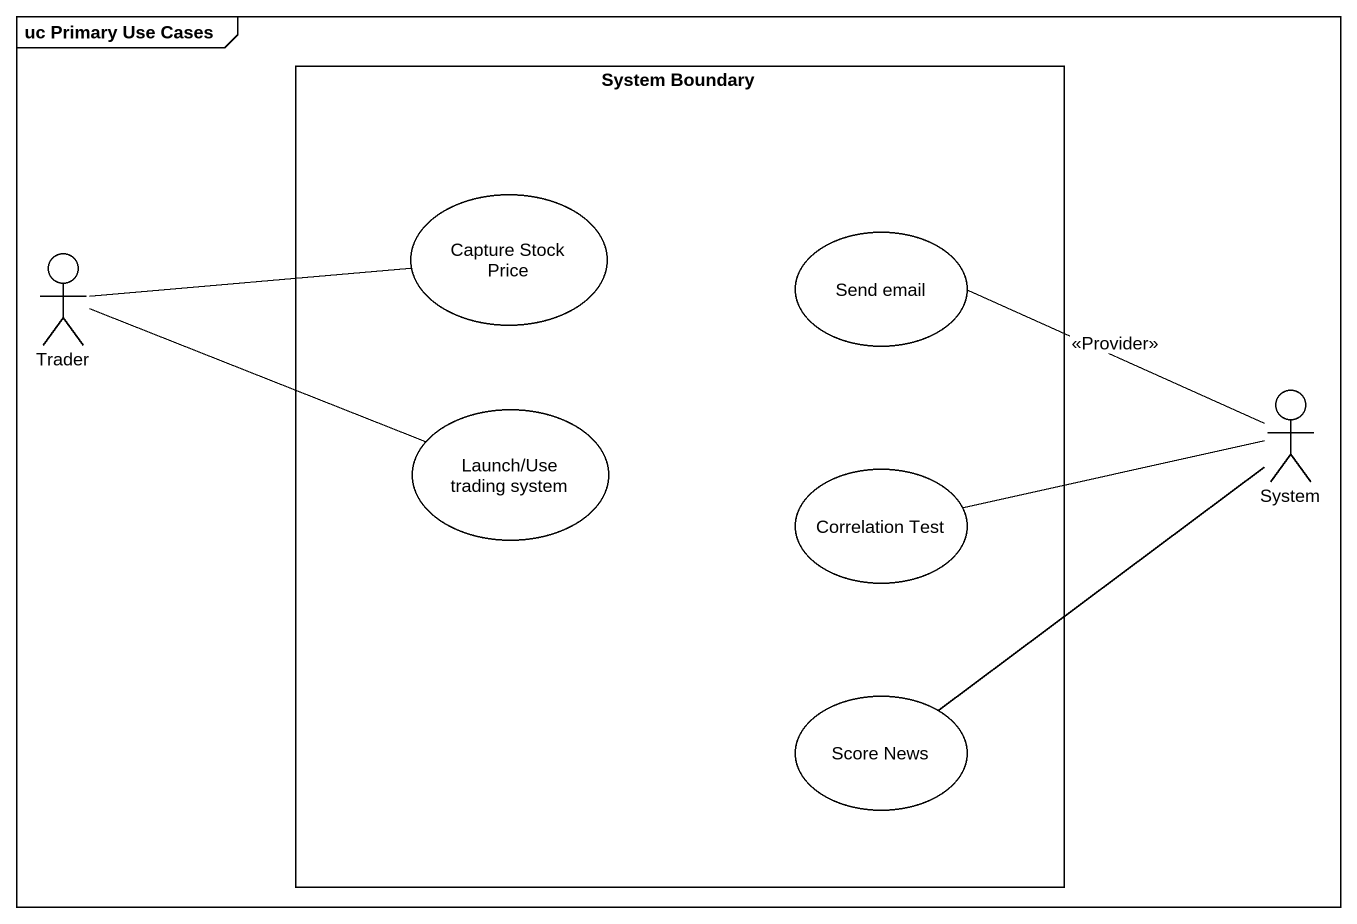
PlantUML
@startuml
mainframe uc Primary Use Cases
rectangle "System Boundary" as System_Boundary {
  usecase "Capture Stock Price" as Capture_Stock_Price
  usecase "Send email" as Send_email
  usecase "Launch/Use trading system" as Launch_Use_trading_system
  usecase "Correlation Test" as Correlation_Test
  usecase "Score News" as Score_News
}
actor Trader
actor System
Trader -right- Capture_Stock_Price
Trader -right- Launch_Use_trading_system
System -left- Send_email : <<Provider>>
System -left- Correlation_Test
System -- Score_News
@enduml
